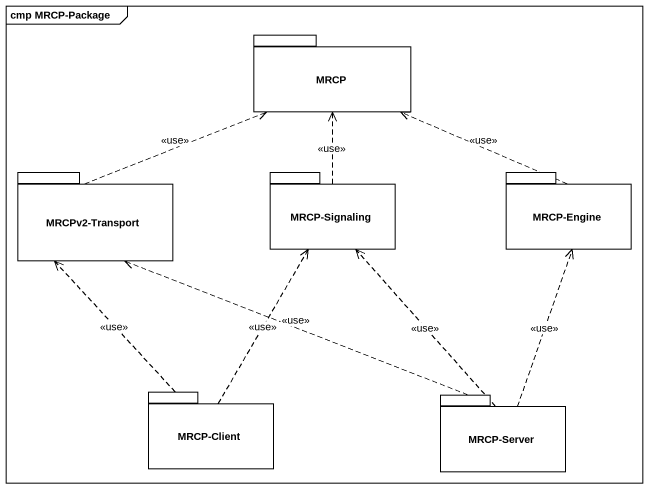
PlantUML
@startuml
mainframe cmp MRCP-Package
package MRCP {
}
package "MRCPv2-Transport" as MRCPv2_Transport {
}
package "MRCP-Signaling" as MRCP_Signaling {
}
package "MRCP-Engine" as MRCP_Engine {
}
package "MRCP-Client" as MRCP_Client {
}
package "MRCP-Server" as MRCP_Server {
}
MRCPv2_Transport .up.> MRCP : <<use>>
MRCP_Signaling .up.> MRCP : <<use>>
MRCP_Engine .left.> MRCP : <<use>>
MRCP_Client .up.> MRCPv2_Transport : <<use>>
MRCP_Client .up.> MRCP_Signaling : <<use>>
MRCP_Server .left.> MRCPv2_Transport : <<use>>
MRCP_Server .up.> MRCP_Signaling : <<use>>
MRCP_Server .up.> MRCP_Engine : <<use>>
@enduml
